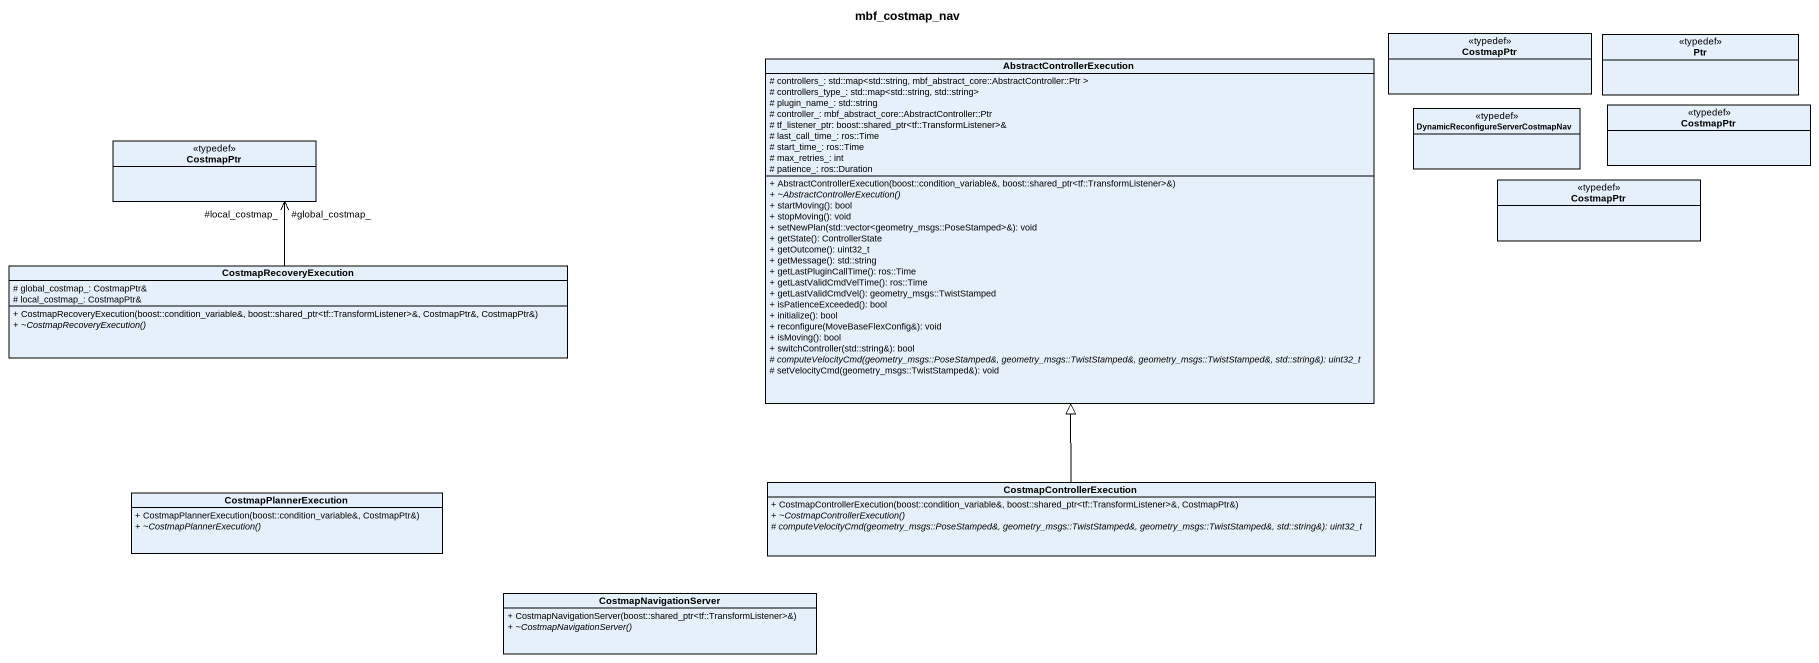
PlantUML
@startuml
title mbf_costmap_nav
hide circle
hide empty members
skinparam classAttributeIconSize 0
class AbstractControllerExecution {
  # controllers_: std::map<std::string, mbf_abstract_core::AbstractController::Ptr >
  # controllers_type_: std::map<std::string, std::string>
  # plugin_name_: std::string
  # controller_: mbf_abstract_core::AbstractController::Ptr
  # tf_listener_ptr: boost::shared_ptr<tf::TransformListener>&
  # last_call_time_: ros::Time
  # start_time_: ros::Time
  # max_retries_: int
  # patience_: ros::Duration
  + AbstractControllerExecution(boost::condition_variable&, boost::shared_ptr<tf::TransformListener>&)
  {abstract} + ~AbstractControllerExecution()
  + startMoving(): bool
  + stopMoving(): void
  + setNewPlan(std::vector<geometry_msgs::PoseStamped>&): void
  + getState(): ControllerState
  + getOutcome(): uint32_t
  + getMessage(): std::string
  + getLastPluginCallTime(): ros::Time
  + getLastValidCmdVelTime(): ros::Time
  + getLastValidCmdVel(): geometry_msgs::TwistStamped
  + isPatienceExceeded(): bool
  + initialize(): bool
  + reconfigure(MoveBaseFlexConfig&): void
  + isMoving(): bool
  + switchController(std::string&): bool
  {abstract} # computeVelocityCmd(geometry_msgs::PoseStamped&, geometry_msgs::TwistStamped&, geometry_msgs::TwistStamped&, std::string&): uint32_t
  # setVelocityCmd(geometry_msgs::TwistStamped&): void
}
class CostmapPtr <<typedef>>
class Ptr <<typedef>>
class "DynamicReconfigureServerCostmapNav" as DynamicReconfigureServerCost <<typedef>>
class "CostmapPtr" as CostmapPtr_2 <<typedef>>
class "CostmapPtr" as CostmapPtr_3 <<typedef>>
class "CostmapPtr" as CostmapPtr_4 <<typedef>>
class CostmapRecoveryExecution {
  # global_costmap_: CostmapPtr&
  # local_costmap_: CostmapPtr&
  + CostmapRecoveryExecution(boost::condition_variable&, boost::shared_ptr<tf::TransformListener>&, CostmapPtr&, CostmapPtr&)
  {abstract} + ~CostmapRecoveryExecution()
}
class CostmapPlannerExecution {
  + CostmapPlannerExecution(boost::condition_variable&, CostmapPtr&)
  {abstract} + ~CostmapPlannerExecution()
}
class CostmapControllerExecution {
  + CostmapControllerExecution(boost::condition_variable&, boost::shared_ptr<tf::TransformListener>&, CostmapPtr&)
  {abstract} + ~CostmapControllerExecution()
  {abstract} # computeVelocityCmd(geometry_msgs::PoseStamped&, geometry_msgs::TwistStamped&, geometry_msgs::TwistStamped&, std::string&): uint32_t
}
class CostmapNavigationServer {
  + CostmapNavigationServer(boost::shared_ptr<tf::TransformListener>&)
  {abstract} + ~CostmapNavigationServer()
}
CostmapRecoveryExecution -up-> "#global_costmap_" CostmapPtr_3
CostmapRecoveryExecution -up-> "#local_costmap_" CostmapPtr_3
CostmapControllerExecution -up-|> AbstractControllerExecution
@enduml
